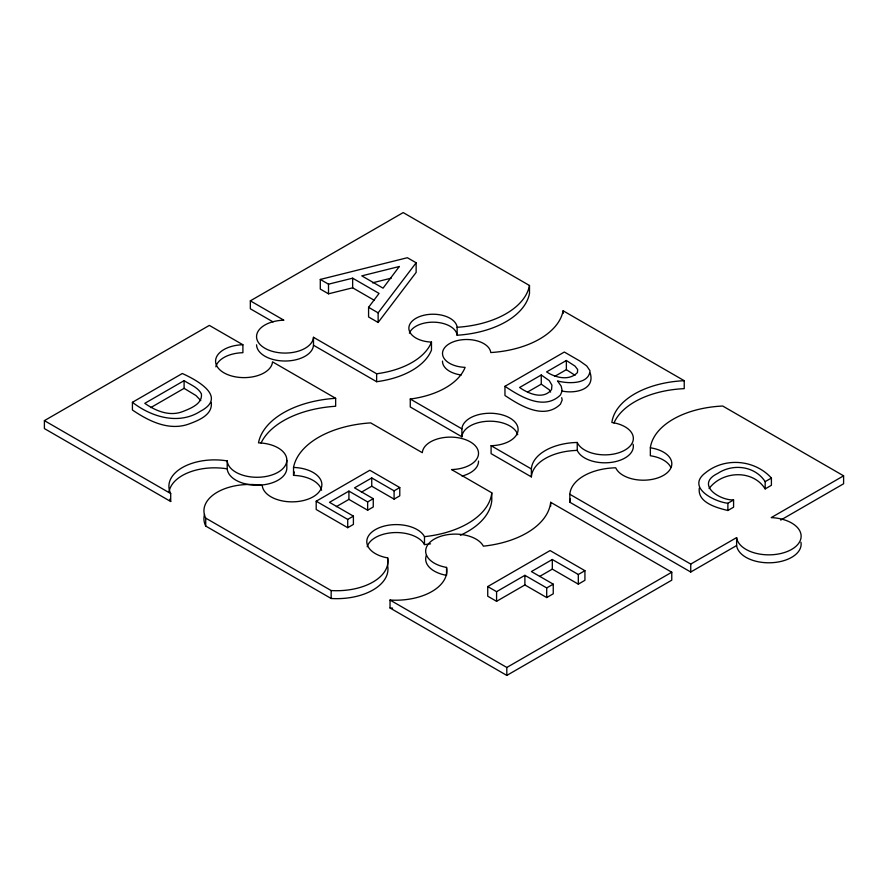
<?xml version="1.0" encoding="UTF-8"?>
<svg xmlns="http://www.w3.org/2000/svg" width="888" height="888" viewBox="0 0 888 888"><rect width="100%" height="100%" fill="white"/><g stroke="black" fill="none" stroke-linecap="round" stroke-linejoin="round"><path stroke-width="1.33" d="M699.311 488C697.191 502.597 716.694 507.781 727.883 510.5L733.577 507.203L733.577 499.966C718.88 500.299 695.115 484.226 717.904 473.315C732.989 463.336 754.9 465.889 765.167 481.651L765.167 488.9L771.406 485.292L771.406 478.055C754.811 459.651 725.052 457.043 705.727 472.616C685.725 487.301 714.141 501.742 727.883 503.252L733.577 499.966M504.961 386.313L564.324 352.036L579.731 360.939L586.746 365.956L590.009 370.762C588.955 384.748 567.51 383.716 557.509 380.941L561.205 386.158L562.182 390.853L560.439 395.005C544 411.111 520.057 396.425 504.961 386.313L504.961 395.482C520.057 405.594 544 420.279 560.439 404.173L562.182 400.022L561.693 397.68M709.09 488.544C722.188 470.94 752.747 469.164 765.167 488.9M320.291 279.443L407.37 257.72L416.139 262.781L416.139 272.416L378.133 322.466L368.576 316.949L368.576 307.315L379.065 293.429L352.647 278.177L328.505 284.182L320.291 279.443L320.291 289.077L328.505 293.817L352.647 287.812L374.259 300.288M378.133 322.466L378.133 312.842L416.139 262.781M273.093 321.933L250.338 308.791L250.338 300.843L403.196 212.587L529.492 285.503L529.492 293.451A81.763 47.208 0 0 1 457.131 335.231A24.154 13.942 0 0 0 434.809 322.211A24.154 13.942 0 0 0 409.401 333.178M261.061 443.012A87.235 50.361 0 0 1 335.653 406.26L335.653 398.312A87.235 50.361 0 0 0 258.497 442.857A29.826 17.227 0 0 1 286.824 460.339A29.826 17.227 0 0 1 257.498 477.278A29.826 17.227 0 0 1 227.206 460.916A45.643 26.351 0 0 0 182.273 467.599A45.643 26.351 0 0 0 170.696 493.55L170.696 501.498L44.4 428.582L44.4 420.635L209.357 325.397L242.901 344.755L242.901 352.703A28.472 16.439 0 0 0 215.862 366.833M132.423 402.308L182.306 373.504C197.38 380.33 227.761 396.992 200.299 411.333C178.61 425.274 151.382 416.994 132.423 402.308L132.423 410.012C148.352 420.823 167.954 430.791 187.623 424.464C197.325 420.934 212.987 415.307 211.255 402.397M184.094 380.652L144.788 403.341C155.666 410.922 169.43 416.694 182.606 411.621C190.232 408.513 202.764 404.051 201.387 393.806C197.835 387.179 190.054 384.604 184.094 380.652L184.094 388.356L150.749 407.603M336.341 506.648L348.917 499.4L367.643 510.212L373.26 506.97L373.26 498.69L367.643 501.931L348.917 491.108L329.492 502.331L353.402 516.128L353.402 524.42L347.719 527.694L316.195 509.501L316.195 501.221L369.819 470.263L399.778 487.556L399.778 495.837L394.094 499.123L371.739 486.213L361.416 492.185M541.258 374.991L519.602 387.49C528.371 393.673 543.445 400.155 551.548 389.543L551.948 385.214L549.261 380.619L541.258 374.991L541.258 384.16L527.583 392.052M566.366 360.495L546.597 371.906C555.477 377.755 569.197 381.185 577.444 372.572L577.644 369.519L575.047 366.134L566.366 360.495L566.366 369.663L554.734 376.379M399.778 487.556L394.094 490.842L371.739 477.933L354.523 487.867L373.26 498.69M316.195 501.221L347.719 519.413L353.402 516.128M584.926 570.684L578.31 574.503L552.314 559.496L531.413 571.561L553.246 584.16L553.246 593.795L546.708 597.557L524.886 584.959L496.581 601.309L487.734 596.203L487.734 586.568L550.083 550.571L584.926 570.684L584.926 580.319L578.31 584.138L552.314 569.13L539.549 576.501M487.734 586.568L496.581 591.674L524.886 575.324L546.708 587.923L553.246 584.16M765.167 481.651L771.406 478.055M390.032 600.044L506.815 667.465L671.772 572.227L671.772 580.175L506.815 675.413L390.032 607.991L390.032 600.044A51.26 29.593 0 0 0 446.553 567.421A29.493 17.027 0 0 1 434.299 539.094A29.493 17.027 0 0 1 483.372 546.164A82.418 47.586 0 0 0 550.671 502.308L671.772 572.227M800.965 542.268A32.301 18.648 0 0 1 771.661 562.726A32.301 18.648 0 0 1 736.618 545.543L690.742 572.027L569.841 502.231L569.841 494.283L690.742 564.08L736.618 537.595A32.301 18.648 0 0 0 769.63 554.845A32.301 18.648 0 0 0 801.12 536.663A32.301 18.648 0 0 0 771.239 517.604L843.6 475.824L843.6 483.771L780.73 520.079M372.516 282.828L391.286 278.144M561.516 390.875C573.415 393.895 595.504 390.498 590.22 373.049M517.715 434.732A28.105 16.228 0 0 0 488.2 421.234A28.105 16.228 0 0 0 461.904 436.796L410.267 406.981L410.267 399.034A72.705 41.98 0 0 0 465.112 367.366A24.154 13.942 0 0 1 442.513 353.147A24.154 13.942 0 0 1 466.145 339.505A24.154 13.942 0 0 1 490.764 352.558A81.763 47.208 0 0 0 563.125 310.778L684.226 380.697L684.226 388.644A78.799 45.488 0 0 0 613.952 423.021M843.6 475.824L722.71 406.027A78.799 45.488 0 0 0 650.349 447.807L650.349 455.755A28.483 16.45 0 0 1 670.806 467.332M566.366 369.663L575.047 375.302M541.258 384.16L549.261 389.788L550.604 392.085M368.576 307.315L378.133 312.842M250.338 300.843L283.871 320.202A28.472 16.439 0 0 0 256.554 336.852A28.472 16.439 0 0 0 284.648 353.069A28.472 16.439 0 0 0 313.486 337.296L376.634 373.759A72.705 41.98 0 0 0 431.479 342.091A24.154 13.942 0 0 1 408.869 327.883A24.154 13.942 0 0 1 432.5 314.23A24.154 13.942 0 0 1 457.131 327.284A81.763 47.208 0 0 0 529.492 285.503M410.267 399.034L461.904 428.849A28.105 16.228 0 0 1 490.365 413.253A28.105 16.228 0 0 1 518.104 429.27A28.105 16.228 0 0 1 491.097 445.698L491.097 453.646L531.368 476.889A47.841 27.617 0 0 1 577.244 450.405A28.483 16.45 0 0 0 610.2 462.515A28.483 16.45 0 0 0 633.111 444.255M491.097 445.698L531.368 468.953A47.841 27.617 0 0 1 577.244 442.457A28.483 16.45 0 0 0 607.214 454.811A28.483 16.45 0 0 0 633.255 439.771A28.483 16.45 0 0 0 611.865 422.477A78.799 45.488 0 0 1 684.226 380.697M256.554 344.799A28.472 16.439 0 0 0 284.648 361.016A28.472 16.439 0 0 0 313.486 345.243L376.634 381.707A72.705 41.98 0 0 0 431.479 350.039L431.479 342.091M335.653 398.312L272.505 361.849A28.472 16.439 0 0 1 243.667 377.622A28.472 16.439 0 0 1 215.584 361.405A28.472 16.439 0 0 1 242.901 344.755M460.373 535.253A82.418 47.586 0 0 0 491.786 500.754L491.786 492.807L451.526 469.563A28.105 16.228 0 0 0 478.521 453.124A28.105 16.228 0 0 0 450.782 437.118A28.105 16.228 0 0 0 422.322 452.702L370.685 422.888A87.235 50.361 0 0 0 293.528 467.443L293.528 475.38A29.826 17.227 0 0 1 321.589 490.243M184.094 388.356L195.971 395.537L200.799 400.555M44.4 420.635L170.696 493.55M293.528 467.443A29.826 17.227 0 0 1 321.867 484.926A29.826 17.227 0 0 1 292.529 501.853A29.826 17.227 0 0 1 262.249 485.503A45.643 26.351 0 0 0 217.305 492.185A45.643 26.351 0 0 0 205.727 518.126L331.157 590.542A51.26 29.593 0 0 0 387.668 557.908A29.493 17.027 0 0 1 375.424 529.581A29.493 17.027 0 0 1 424.486 536.652A82.418 47.586 0 0 0 491.786 492.807M204.54 514.474A45.643 26.351 0 0 0 205.727 526.073L331.157 598.49A51.26 29.593 0 0 0 387.668 565.856L387.668 557.908M736.618 537.595L736.618 545.543M727.883 503.252L727.883 510.5M690.742 564.08L690.742 572.027M578.31 574.503L578.31 584.138M577.244 442.457L577.244 450.405M563.125 310.778L563.125 313.431M552.314 559.496L552.314 569.13M550.671 502.308L550.671 506.282M546.708 587.923L546.708 597.557M531.368 468.953L531.368 476.889M524.886 575.324L524.886 584.959M506.815 667.465L506.815 675.413M496.581 591.674L496.581 601.309M461.904 428.849L461.904 436.796M457.131 327.284L457.131 335.231M446.553 567.421L446.553 575.357A29.493 17.027 0 0 1 426.484 555.1M424.486 536.652L424.486 544.599A82.418 47.586 0 0 0 430.547 543.822M394.094 490.842L394.094 499.123M376.634 373.759L376.634 381.707M371.739 477.933L371.739 486.213M367.643 501.931L367.643 510.212M352.647 278.177L352.647 287.812M348.917 491.108L348.917 499.4M347.719 519.413L347.719 527.694M331.157 590.542L331.157 598.49M328.505 284.182L328.505 293.817M313.486 337.296L313.486 345.243M286.824 460.339L286.824 468.287A29.826 17.227 0 0 1 257.498 485.225A29.826 17.227 0 0 1 227.206 468.864A45.643 26.351 0 0 0 169.031 492.218M227.206 460.916L227.206 468.864M205.727 518.126L205.727 526.073M293.528 475.38A87.235 50.361 0 0 1 294.372 472.016M478.521 461.072A28.105 16.228 0 0 1 462.015 476.068M367.188 546.742A29.493 17.027 0 0 1 394.372 532.578A29.493 17.027 0 0 1 424.486 544.599M461.216 374.98A24.154 13.942 0 0 1 442.513 361.094M569.841 502.231A47.841 27.617 0 0 1 570.451 498.823M392.574 608.114A51.26 29.593 0 0 1 390.032 607.991M170.696 501.498A45.643 26.351 0 0 1 169.741 499.211M650.349 447.807A28.483 16.45 0 0 1 671.728 465.112A28.483 16.45 0 0 1 645.698 480.142A28.483 16.45 0 0 1 615.728 467.798A47.841 27.617 0 0 0 569.841 494.283M399.323 266.5L383.061 288.156L361.793 275.868L399.323 266.5"/></g></svg>
